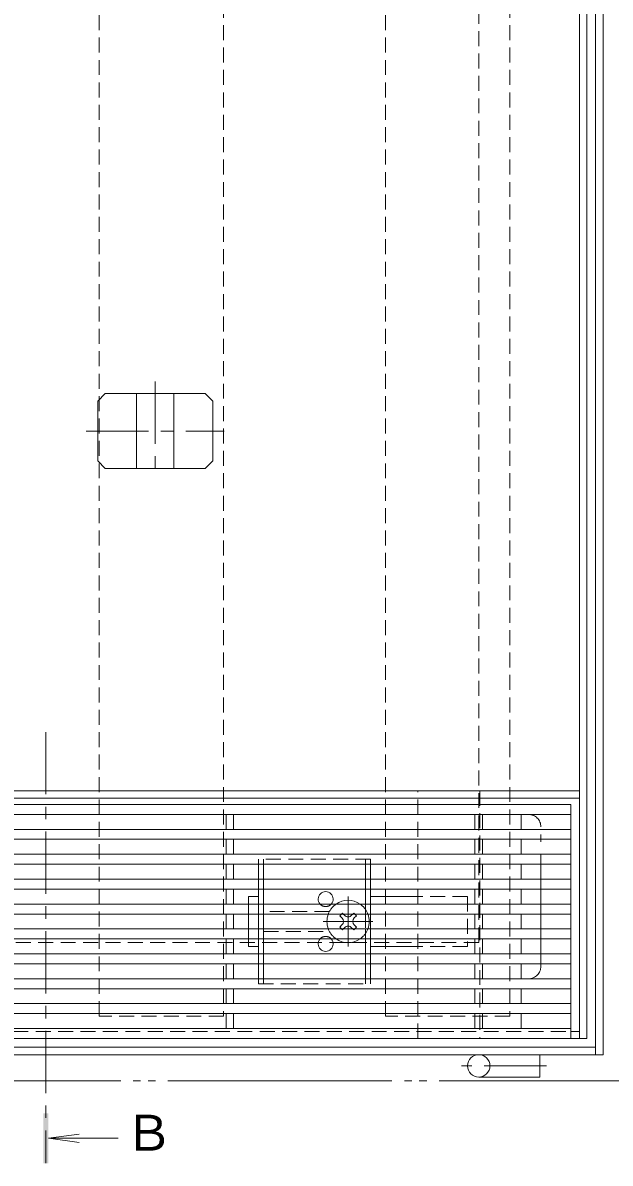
# Model space of a CAD drawing. Units: millimetres at full size, sheet at 1:5; details may follow other scales. Extents: x -1552 to 1963, y -1362 to 1348.
# Drawn here: x -498.9 to -262.9, y -56.6 to 401.5 of the extents above; entities that cross this region are included whole.
import ezdxf
from ezdxf.enums import TextEntityAlignment as Align

# ---------------------------------------------------------------- set-up
doc = ezdxf.new("R2010")
doc.units = ezdxf.units.MM
doc.header["$LTSCALE"] = 5
for name, pattern in [('CHAIN1', [8, 5, -1, 1, -1]), ('DASHED1', [1.8, 1.2, -0.6]), ('DOUBLE_CHAIN2', [12.8, 9, -1, 0.6, -0.6, 0.6, -1]), ('LONG_DOUBLE_CHAIN', [21.8, 18, -1, 0.6, -0.6, 0.6, -1])]:
    doc.linetypes.add(name, pattern=pattern)
for name, color, linetype, lineweight in [('4-1', 7, 'Continuous', 18), ('4-2', 3, 'Continuous', 18), ('4-3', 4, 'Continuous', 18), ('4-5', 7, 'Continuous', 18), ('4-6', 1, 'Continuous', 18), ('4-7', 2, 'Continuous', 18), ('4-A', 7, 'Continuous', 18), ('4-B', 134, 'Continuous', 18), ('4-D', 2, 'Continuous', 18)]:
    doc.layers.add(name, color=color, linetype=linetype, lineweight=lineweight)
doc.styles.add('ＭＳ ゴシック', font='')
doc.styles.get('ＭＳ ゴシック').set_extended_font_data('MS Gothic')

msp = doc.modelspace()

# ---------------------------------------------------------------- linework, layer by layer
at = {"layer": '4-1', "color": 2, "linetype": 'LONG_DOUBLE_CHAIN'}
msp.add_line((-1421.579, -23.467), (37.594, -23.467), dxfattribs=at)
at = {"layer": '4-2'}
for p, q in [((-278.701, 83.533), (-952.701, 83.533)), ((-417.201, 77.533), (-417.201, 83.533)), ((-414.201, 77.533), (-414.201, 83.533)), ((-317.201, 77.533), (-317.201, 83.533)), ((-314.201, 77.533), (-314.201, 83.533)), ((-298.701, 77.533), (-298.701, 83.533)), ((-278.701, 77.533), (-952.701, 77.533)), ((-278.701, 73.533), (-952.701, 73.533)), ((-417.201, 67.533), (-417.201, 73.533)), ((-414.201, 67.533), (-414.201, 73.533)), ((-317.201, 67.533), (-317.201, 73.533)), ((-314.201, 67.533), (-314.201, 73.533)), ((-298.701, 67.533), (-298.701, 73.533)), ((-278.701, 67.533), (-952.701, 67.533)), ((-278.701, 63.533), (-952.701, 63.533)), ((-417.201, 57.533), (-417.201, 63.533)), ((-414.201, 57.533), (-414.201, 63.533)), ((-317.201, 57.533), (-317.201, 63.533)), ((-314.201, 57.533), (-314.201, 63.533)), ((-298.701, 57.533), (-298.701, 63.533)), ((-278.701, 57.533), (-952.701, 57.533)), ((-278.701, 53.533), (-952.701, 53.533)), ((-417.201, 47.533), (-417.201, 53.533)), ((-414.201, 47.533), (-414.201, 53.533)), ((-317.201, 47.533), (-317.201, 53.533)), ((-314.201, 47.533), (-314.201, 53.533)), ((-298.701, 47.533), (-298.701, 53.533)), ((-278.701, 47.533), (-952.701, 47.533)), ((-278.701, 43.533), (-952.701, 43.533)), ((-417.201, 37.533), (-417.201, 43.533)), ((-414.201, 37.533), (-414.201, 43.533)), ((-317.201, 37.533), (-317.201, 43.533)), ((-314.201, 37.533), (-314.201, 43.533)), ((-298.701, 37.533), (-298.701, 43.533)), ((-278.701, 37.533), (-952.701, 37.533)), ((-278.701, 33.533), (-952.701, 33.533)), ((-417.201, 27.533), (-417.201, 33.533)), ((-414.201, 27.533), (-414.201, 33.533)), ((-317.201, 27.533), (-317.201, 33.533)), ((-314.201, 27.533), (-314.201, 33.533)), ((-298.701, 27.533), (-298.701, 33.533)), ((-278.701, 27.533), (-952.701, 27.533)), ((-278.701, 23.533), (-952.701, 23.533)), ((-417.201, 17.533), (-417.201, 23.533)), ((-414.201, 17.533), (-414.201, 23.533)), ((-317.201, 17.533), (-317.201, 23.533)), ((-314.201, 17.533), (-314.201, 23.533)), ((-298.701, 17.533), (-298.701, 23.533)), ((-278.701, 17.533), (-952.701, 17.533)), ((-278.701, 13.533), (-952.701, 13.533)), ((-417.201, 7.533), (-417.201, 13.533)), ((-414.201, 7.533), (-414.201, 13.533)), ((-317.201, 7.533), (-317.201, 13.533)), ((-314.201, 7.533), (-314.201, 13.533)), ((-298.701, 7.533), (-298.701, 13.533)), ((-278.701, 7.533), (-952.701, 7.533)), ((-278.701, 3.533), (-952.701, 3.533)), ((-417.201, -2.467), (-417.201, 3.533)), ((-414.201, -2.467), (-414.201, 3.533)), ((-317.201, -2.467), (-317.201, 3.533)), ((-314.201, -2.467), (-314.201, 3.533)), ((-298.701, -2.467), (-298.701, 3.533)), ((-278.701, -2.467), (-952.701, -2.467)), ((-278.701, -6.467), (-952.701, -6.467))]:
    msp.add_line(p, q, dxfattribs=at)
msp.add_lwpolyline([(-278.701, -6.467), (-278.701, 87.533), (-952.701, 87.533)], dxfattribs=at)
at = {"layer": '4-3'}
for p, q in [((-268.701, -12.967), (-268.701, 677.033)), ((-265.701, -12.967), (-265.701, 677.033)), ((-965.701, -12.967), (-265.701, -12.967)), ((-962.701, -9.967), (-268.701, -9.967)), ((-291.201, -12.967), (-315.701, -12.967)), ((-291.201, -21.967), (-291.201, -12.967)), ((-291.201, -21.967), (-315.701, -21.967))]:
    msp.add_line(p, q, dxfattribs=at)
at = {"layer": '4-3', "linetype": 'DASHED1'}
msp.add_line((-915.701, 32.133), (-315.701, 32.133), dxfattribs=at)
at = {"layer": '4-3', "linetype": 'CHAIN1'}
msp.add_line((-288.455, -17.467), (-322.681, -17.467), dxfattribs=at)
at = {"layer": '4-3', "linetype": 'DASHED1'}
msp.add_lwpolyline([(-315.701, 32.133), (-315.701, 632.133), (-915.701, 632.133)], dxfattribs=at)
at = {"layer": '4-3'}
msp.add_circle((-315.701, -17.467), 4.5, dxfattribs=at)
at = {"layer": '4-5', "color": 4, "linetype": 'CHAIN1'}
msp.add_line((-489.65, 116.627), (-489.65, -56.552), dxfattribs=at)
at = {"layer": '4-5', "color": 4}
for q in [(-476.257, -44.92), (-460.65, -46.552), (-476.257, -48.183)]:
    msp.add_line((-488.65, -46.552), q, dxfattribs=at)
msp.add_solid([(-490.65, -56.552), (-488.65, -56.552), (-490.65, -36.552), (-488.65, -36.552)], dxfattribs=at)
at = {"layer": '4-6'}
for p, q in [((-275.201, -6.467), (-275.201, 670.533)), ((-272.201, -6.467), (-272.201, 670.533)), ((-275.201, 93.033), (-956.201, 93.033)), ((-275.201, 90.033), (-956.201, 90.033)), ((-278.701, -3.667), (-275.201, -3.667)), ((-959.201, -6.467), (-272.201, -6.467))]:
    msp.add_line(p, q, dxfattribs=at)
at = {"layer": '4-6', "linetype": 'DOUBLE_CHAIN2'}
for p, q in [((-295.701, 83.533), (-596.701, 83.533)), ((-290.701, 22.533), (-290.701, 78.533)), ((-295.701, 17.533), (-596.701, 17.533))]:
    msp.add_line(p, q, dxfattribs=at)
at = {"layer": '4-6', "linetype": 'DASHED1'}
msp.add_line((-952.701, -3.667), (-278.701, -3.667), dxfattribs=at)
at = {"layer": '4-6', "linetype": 'DOUBLE_CHAIN2'}
for centre, start, end in [((-295.701, 78.533), 0, 90), ((-295.701, 22.533), 270, 0)]:
    msp.add_arc(centre, 5, start, end, dxfattribs=at)
at = {"layer": '4-7', "linetype": 'DASHED1'}
for p, q in [((-359.201, 65.533), (-404.201, 65.533)), ((-404.201, 65.533), (-404.201, 63.533)), ((-402.201, 65.533), (-402.201, 63.533)), ((-361.201, 65.533), (-361.201, 63.533)), ((-359.201, 65.533), (-359.201, 63.533)), ((-404.201, 57.533), (-404.201, 53.533)), ((-402.201, 57.533), (-402.201, 53.533)), ((-361.201, 57.533), (-361.201, 53.533)), ((-359.201, 57.533), (-359.201, 53.533)), ((-404.201, 47.533), (-404.201, 43.533)), ((-402.201, 47.533), (-402.201, 43.533)), ((-361.201, 47.533), (-361.201, 44.033)), ((-359.201, 47.533), (-359.201, 43.533)), ((-375.701, 44.533), (-402.201, 44.533)), ((-361.201, 44.033), (-361.201, 37.533)), ((-404.201, 37.533), (-404.201, 33.533)), ((-402.201, 37.533), (-402.201, 33.533)), ((-361.201, 37.533), (-361.201, 33.533)), ((-359.201, 37.533), (-359.201, 33.533)), ((-402.201, 36.533), (-375.701, 36.533)), ((-404.201, 27.533), (-404.201, 23.533)), ((-402.201, 27.533), (-402.201, 23.533)), ((-361.201, 27.533), (-361.201, 23.533)), ((-359.201, 27.533), (-359.201, 23.533)), ((-404.201, 17.533), (-404.201, 15.533)), ((-404.201, 15.533), (-359.201, 15.533)), ((-402.201, 17.533), (-402.201, 15.533)), ((-361.201, 17.533), (-361.201, 15.533)), ((-359.201, 17.533), (-359.201, 15.533))]:
    msp.add_line(p, q, dxfattribs=at)
at = {"layer": '4-7'}
for p, q in [((-404.201, 63.533), (-404.201, 57.533)), ((-402.201, 63.533), (-402.201, 57.533)), ((-361.201, 63.533), (-361.201, 57.533)), ((-359.201, 63.533), (-359.201, 57.533)), ((-404.201, 53.533), (-404.201, 47.533)), ((-402.201, 53.533), (-402.201, 47.533)), ((-361.201, 53.533), (-361.201, 47.533)), ((-359.201, 53.533), (-359.201, 47.533)), ((-404.201, 43.533), (-404.201, 37.533)), ((-402.201, 43.533), (-402.201, 37.533)), ((-359.201, 43.533), (-359.201, 37.533)), ((-404.201, 33.533), (-404.201, 27.533)), ((-402.201, 33.533), (-402.201, 27.533)), ((-361.201, 33.533), (-361.201, 27.533)), ((-359.201, 33.533), (-359.201, 27.533)), ((-404.201, 23.533), (-404.201, 17.533)), ((-402.201, 23.533), (-402.201, 17.533)), ((-361.201, 23.533), (-361.201, 17.533)), ((-359.201, 23.533), (-359.201, 17.533))]:
    msp.add_line(p, q, dxfattribs=at)
at = {"layer": '4-7', "color": 7}
for p, q in [((-408.201, 50.533), (-404.201, 50.533)), ((-408.201, 47.533), (-408.201, 50.533)), ((-340.201, 50.533), (-359.201, 50.533)), ((-408.201, 43.533), (-408.201, 37.533)), ((-408.201, 33.533), (-408.201, 30.533)), ((-404.201, 30.533), (-408.201, 30.533)), ((-340.201, 30.533), (-359.201, 30.533))]:
    msp.add_line(p, q, dxfattribs=at)
at = {"layer": '4-7', "color": 7, "linetype": 'CHAIN1'}
for p, q in [((-368.201, 30.533), (-368.201, 50.533)), ((-358.201, 40.533), (-378.201, 40.533))]:
    msp.add_line(p, q, dxfattribs=at)
at = {"layer": '4-7', "color": 7, "linetype": 'DASHED1'}
for p, q in [((-320.201, 50.533), (-340.201, 50.533)), ((-320.201, 50.533), (-320.201, 30.533)), ((-408.201, 47.533), (-408.201, 43.533)), ((-408.201, 37.533), (-408.201, 33.533)), ((-320.201, 30.533), (-340.201, 30.533))]:
    msp.add_line(p, q, dxfattribs=at)
at = {"layer": '4-7', "color": 6}
for p, q in [((-370.858, 43.533), (-371.56, 42.831)), ((-370.676, 41.947), (-371.56, 42.831)), ((-370.141, 43.533), (-369.64, 43.033)), ((-366.262, 43.533), (-366.762, 43.033)), ((-365.726, 41.947), (-364.843, 42.831)), ((-365.544, 43.533), (-364.843, 42.831)), ((-370.676, 39.119), (-371.56, 38.235)), ((-370.858, 37.533), (-371.56, 38.235)), ((-370.141, 37.533), (-369.64, 38.033)), ((-366.262, 37.533), (-366.762, 38.033)), ((-365.726, 39.119), (-364.843, 38.235)), ((-365.544, 37.533), (-364.843, 38.235))]:
    msp.add_line(p, q, dxfattribs=at)
at = {"layer": '4-7', "color": 6, "linetype": 'DASHED1'}
for p, q in [((-370.858, 43.533), (-370.499, 43.892)), ((-370.141, 43.533), (-370.499, 43.892)), ((-366.262, 43.533), (-365.903, 43.892)), ((-365.903, 43.892), (-365.544, 43.533)), ((-370.499, 37.174), (-370.858, 37.533)), ((-370.141, 37.533), (-370.499, 37.174)), ((-366.262, 37.533), (-365.903, 37.174)), ((-365.544, 37.533), (-365.903, 37.174))]:
    msp.add_line(p, q, dxfattribs=at)
at = {"layer": '4-7'}
for centre, start, end in [((-377.201, 49.533), 318.18968, 221.81032), ((-377.201, 31.533), 138.18968, 41.81032)]:
    msp.add_arc(centre, 3, start, end, dxfattribs=at)
at = {"layer": '4-7', "linetype": 'DASHED1'}
for centre, start, end in [((-377.201, 49.533), 221.81032, 318.18968), ((-377.201, 31.533), 41.81032, 138.18968)]:
    msp.add_arc(centre, 3, start, end, dxfattribs=at)
at = {"layer": '4-7', "color": 6, "linetype": 'DASHED1'}
for start, end in [(124.56033, 159.33268), (20.66732, 55.43967), (200.66732, 235.43967), (304.56033, 339.33268)]:
    msp.add_arc((-368.201, 40.533), 8.5, start, end, dxfattribs=at)
at = {"layer": '4-7', "color": 6}
for centre, radius, start, end in [((-368.201, 40.533), 8.5, 55.43967, 124.56033), ((-368.201, 40.533), 8.5, 159.33268, 200.66732), ((-372.09, 40.533), 2, 315, 45), ((-368.201, 44.422), 2, 223.98214, 316.01786), ((-364.312, 40.533), 2, 135, 225), ((-368.201, 40.533), 8.5, 339.33268, 20.66732), ((-368.201, 36.644), 2, 43.98214, 136.01786), ((-368.201, 40.533), 8.5, 235.43967, 304.56033)]:
    msp.add_arc(centre, radius, start, end, dxfattribs=at)
at = {"layer": '4-A', "linetype": 'DASHED1'}
for p, q in [((-340.201, -6.467), (-340.201, 93.033)), ((-315.201, -6.467), (-340.201, -6.467))]:
    msp.add_line(p, q, dxfattribs=at)
msp.add_lwpolyline([(-340.201, 93.033), (-315.201, 93.033), (-315.201, -6.467)], dxfattribs=at)
at = {"layer": '4-B', "linetype": 'DASHED1'}
for p, q in [((-468.201, 2.533), (-468.201, 661.533)), ((-418.201, 661.533), (-418.201, 2.533)), ((-353.201, 2.533), (-353.201, 661.533)), ((-303.201, 661.533), (-303.201, 2.533)), ((-418.201, 2.533), (-468.201, 2.533)), ((-303.201, 2.533), (-353.201, 2.533))]:
    msp.add_line(p, q, dxfattribs=at)
at = {"layer": '4-D', "linetype": 'CHAIN1'}
for p, q in [((-445.701, 257.403), (-445.701, 217.663)), ((-473.43, 237.533), (-417.973, 237.533))]:
    msp.add_line(p, q, dxfattribs=at)
at = {"layer": '4-D'}
for p, q in [((-425.613, 252.533), (-465.79, 252.533)), ((-453.201, 252.533), (-453.201, 222.533)), ((-438.201, 252.533), (-438.201, 222.533)), ((-465.79, 222.533), (-468.79, 225.533)), ((-425.613, 222.533), (-422.613, 225.533)), ((-425.613, 222.533), (-465.79, 222.533))]:
    msp.add_line(p, q, dxfattribs=at)
for points in [[(-465.79, 252.533), (-468.79, 249.533), (-468.79, 225.533)], [(-425.613, 252.533), (-422.613, 249.533), (-422.613, 225.533)]]:
    msp.add_lwpolyline(points, dxfattribs=at)

# ---------------------------------------------------------------- texts
at = {"layer": '4-5', "color": 2, "style": 'ＭＳ ゴシック'}
msp.add_text('Ｂ', height=14.44, dxfattribs=at).set_placement((-458.188, -55.883), align=Align.BOTTOM_LEFT)

doc.saveas('drawing.dxf')
